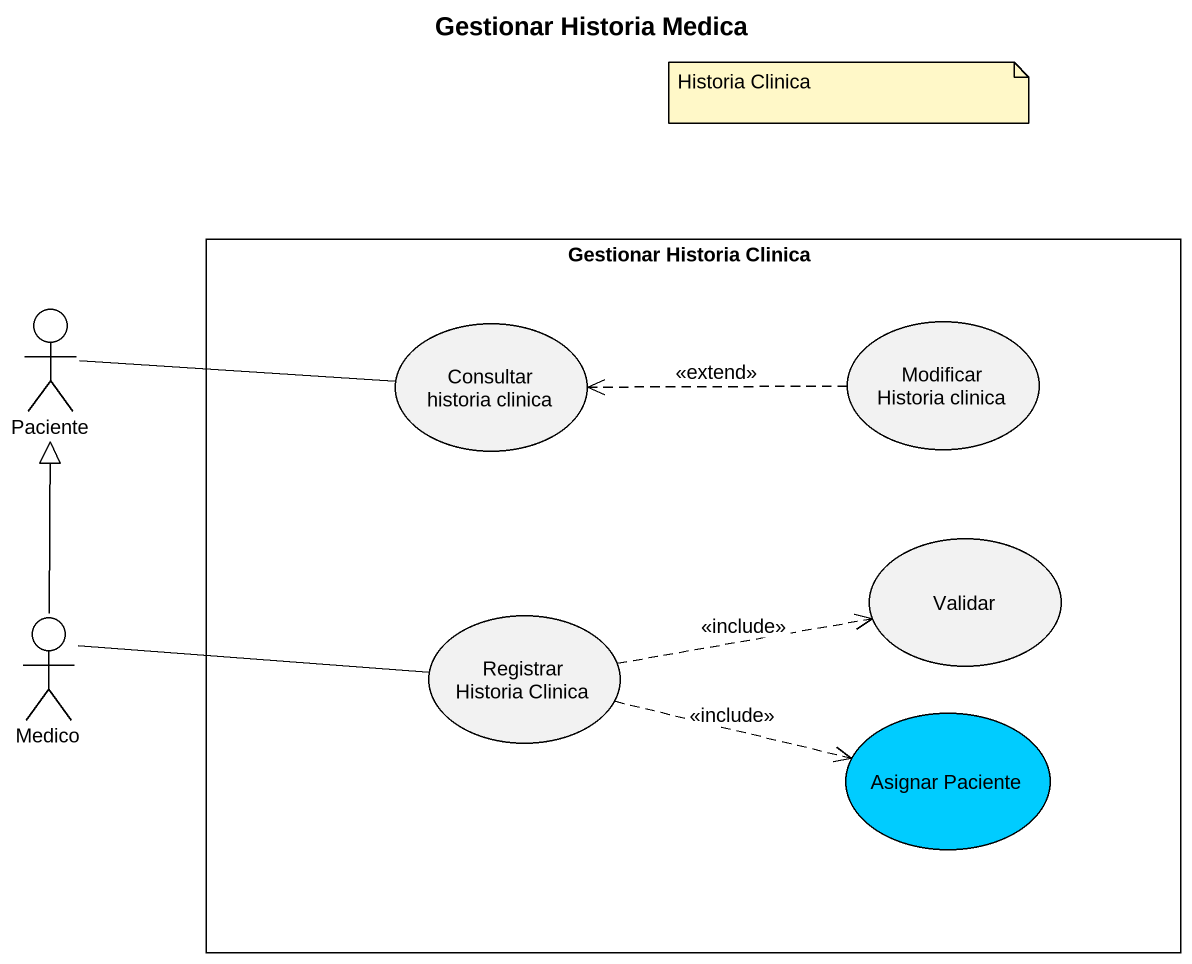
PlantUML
@startuml
title Gestionar Historia Medica
rectangle "Gestionar Historia Clinica" as Gestionar_Historia_Clinica {
  usecase "Consultar historia clinica" as Consultar_historia_clinica
  usecase "Modificar Historia clinica" as Modificar_Historia_clinica
  usecase Validar
  usecase "Registrar Historia Clinica" as Registrar_Historia_Clinica
  usecase "Asignar Paciente" as Asignar_Paciente #00CCFF
}
actor Paciente
actor Medico
Paciente -right- Consultar_historia_clinica
Modificar_Historia_clinica .left.> Consultar_historia_clinica : <<extend>>
Medico -up-|> Paciente
Medico -right- Registrar_Historia_Clinica
Registrar_Historia_Clinica .right.> Validar : <<include>>
Registrar_Historia_Clinica .right.> Asignar_Paciente : <<include>>
note as N1
  Historia Clinica
end note
@enduml
